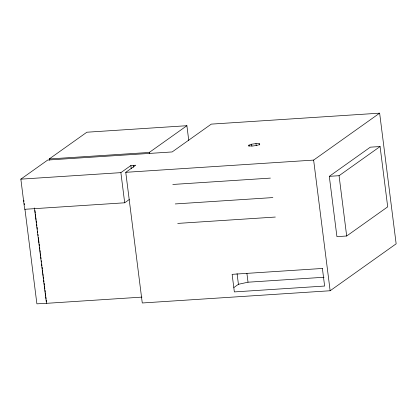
<?xml version="1.0" encoding="UTF-8"?>
<svg xmlns="http://www.w3.org/2000/svg" width="417" height="417" viewBox="0 0 417 417"><rect width="100%" height="100%" fill="white"/><g stroke="black" fill="none" stroke-linecap="round" stroke-linejoin="round"><path stroke-width="0.63" d="M20.85 179.148L47.726 160.039L172.158 151.944L211.294 124.12L379.642 113.163L396.15 243.825L330.139 290.753L142.27 302.982L125.762 172.32L135.744 165.226L130.865 165.544L120.883 172.638L20.85 179.148L24.66 209.298L124.693 202.792L129.301 199.514M49.409 160.248L49.242 158.96L86.861 132.22L186.894 125.71L188.771 140.55M49.242 158.96L149.281 152.45L186.894 125.71M34.423 207.974L46.469 303.331L36.894 303.837L24.947 209.24M125.762 172.32L313.631 160.092L379.642 113.163M329.3 176.339L370.322 147.175L380.08 146.539L387.701 206.848L346.678 236.006L336.92 236.642L329.3 176.339L339.063 175.703L380.08 146.539M233.864 287.537L238.425 284.3L248.021 282.2L324.009 277.258M248.824 145.168L251.623 144.209L255.986 143.604L259.348 143.709L259.744 144.459L256.945 145.418L252.582 146.023L249.22 145.919L248.824 145.168L248.98 146.424M172.805 184.46L270.398 178.106M175.265 203.934L272.859 197.58M177.725 223.408L275.319 217.054M46.469 303.331L141.957 297.113M339.063 175.703L346.678 236.006M313.631 160.092L330.139 290.753M259.348 143.709L259.504 144.965M255.986 143.604L256.22 145.491M251.623 144.209L251.863 146.096M246.911 273.406L248.021 282.2M237.075 273.62L238.425 284.3M149.281 152.45L149.442 153.737M133.304 165.382L133.549 167.316M130.865 165.544L131.272 168.76M120.883 172.638L124.693 202.792M34.95 210.533L35.273 213.108M35.435 214.395L35.68 216.324M35.841 217.611L36.086 219.545M36.248 220.833L36.493 222.761M36.654 224.049L36.899 225.978M37.061 227.265L37.306 229.199M37.551 231.127L37.712 232.415M37.957 234.344L38.119 235.631M38.364 237.56L39.01 242.71M39.177 243.997L39.417 245.926M39.584 247.213L39.824 249.147M39.99 250.435L40.23 252.363M40.397 253.651L40.637 255.579M40.803 256.867L41.043 258.795M41.288 260.729L41.45 262.017M41.695 263.945L41.94 265.874M42.101 267.161L42.346 269.095M42.508 270.383L42.753 272.311M42.915 273.599L43.16 275.528M43.321 276.815L43.566 278.749M43.728 280.031L43.973 281.965M44.134 283.252L44.379 285.181M44.541 286.469L44.864 289.044M45.031 290.331L45.271 292.26M45.437 293.547L45.677 295.476M45.844 296.763L46.084 298.697M46.245 299.979L46.49 301.913M23.805 200.228L23.967 201.515M24.212 203.449L24.374 204.737M322.404 268.459L232.128 274.334L234.349 291.921L324.624 286.046L322.404 268.459"/></g></svg>
